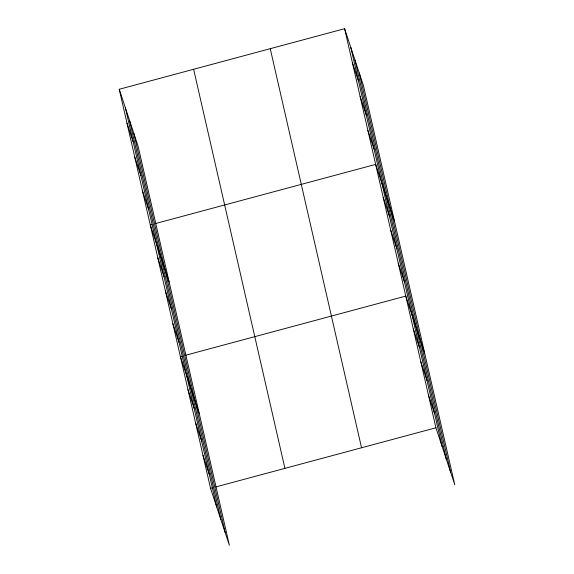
<?xml version="1.0" encoding="UTF-8"?>
<svg xmlns="http://www.w3.org/2000/svg" width="574" height="574" viewBox="0 0 574 574"><rect width="100%" height="100%" fill="white"/><g stroke="black" fill="none" stroke-linecap="round" stroke-linejoin="round"><path stroke-width="0.86" d="M119.241 89.271L138.076 146.219L229.385 545.3L210.55 488.345L119.241 89.271L344.615 28.7L363.45 85.655L454.759 484.729L435.924 427.781L344.615 28.7M152.017 224.491L150.288 224.958L169.122 281.906M155.475 223.559L375.661 164.386L394.496 221.342M182.145 356.189L180.415 356.655L199.25 413.603M185.603 355.256L405.789 296.084L424.624 353.032M210.55 488.345L212.28 487.886M215.738 486.953L435.924 427.781M352.379 62.623L358.556 81.293M360.142 96.547L366.312 115.216M367.898 130.463L374.076 149.14M383.195 197.312L389.366 215.982M390.729 230.231L396.899 248.908M398.256 263.157L404.433 281.827M413.323 329.01L419.501 347.679M420.857 361.929L427.027 380.605M428.391 394.855L434.561 413.524M127.005 123.195L133.182 141.864M134.768 157.111L140.939 175.787M142.524 191.034L148.702 209.704M157.821 257.877L163.992 276.553M165.355 290.803L171.526 309.472M172.882 323.729L179.059 342.398M187.949 389.574L194.127 408.25M195.483 422.5L201.661 441.169M203.017 455.426L209.187 474.095M359.274 73.02L450.576 472.101M354.969 60.005L446.271 459.085M350.793 47.369L442.095 446.45M270.246 48.69L361.548 447.763M193.617 69.282L284.919 468.362M133.9 133.591L225.202 532.665M129.595 120.576L220.897 519.649M125.419 107.941L216.721 507.021"/></g></svg>
